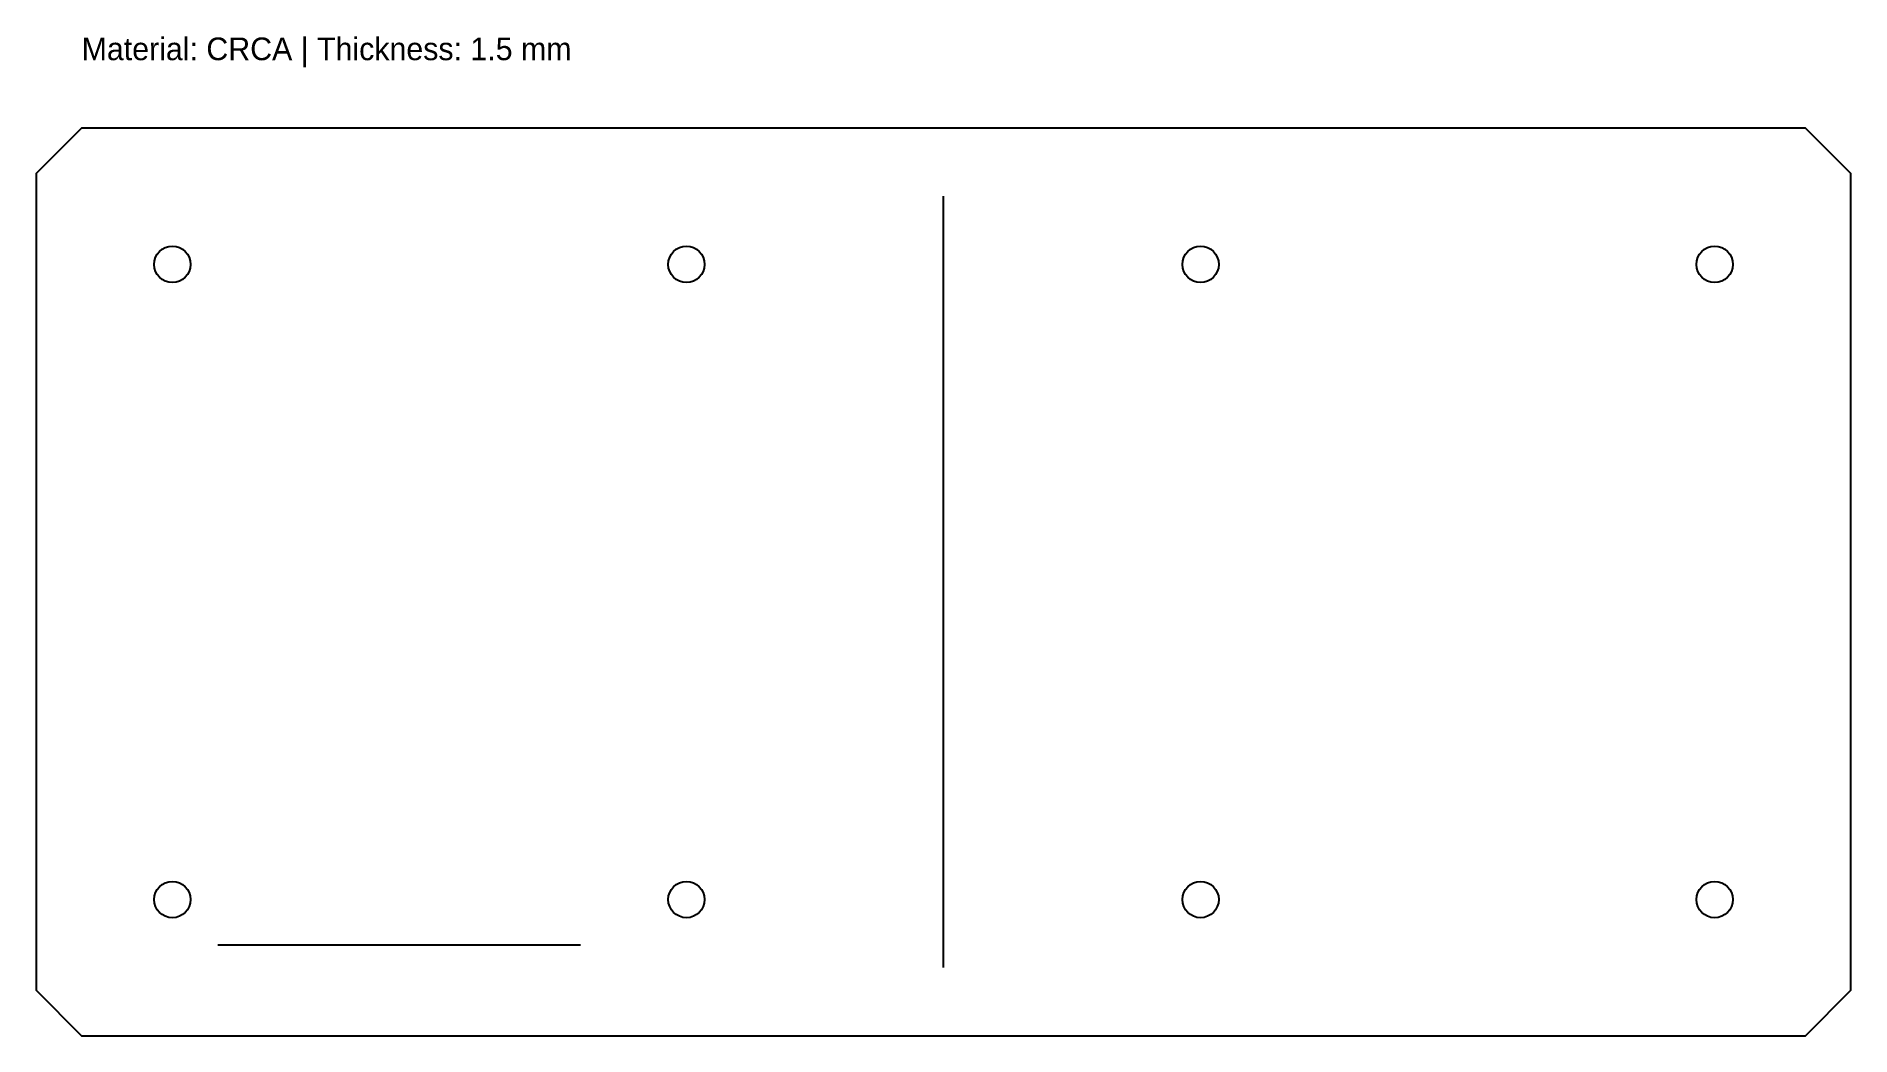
# Model space of a CAD drawing. Header units: metres. Extents: x 0 to 400, y 0 to 220.
import ezdxf

# ---------------------------------------------------------------- set-up
doc = ezdxf.new("R2010")
doc.units = ezdxf.units.M

msp = doc.modelspace()

# ---------------------------------------------------------------- linework, layer by layer
at = {"layer": 'BRAKE'}
msp.add_line((200, 15), (200, 185), dxfattribs=at)
at = {"layer": 'HOLES'}
for centre in [(30, 170), (143.33, 170), (256.67, 170), (370, 170), (30, 30), (143.33, 30), (256.67, 30), (370, 30)]:
    msp.add_circle(centre, 4, dxfattribs=at)
at = {"layer": 'JOINTS', "linetype": 'CONTINUOUS'}
msp.add_line((40, 20), (120, 20), dxfattribs=at)
at = {"layer": 'PROFILE'}
msp.add_lwpolyline([(10, 0), (390, 0), (400, 10), (400, 190), (390, 200), (10, 200), (0, 190), (0, 10)], close=True, dxfattribs=at)

# ---------------------------------------------------------------- texts
at = {"layer": 'NOTES'}
msp.add_text('Material: CRCA | Thickness: 1.5 mm', height=5, dxfattribs=at).set_placement((10, 215))

doc.saveas('drawing.dxf')
